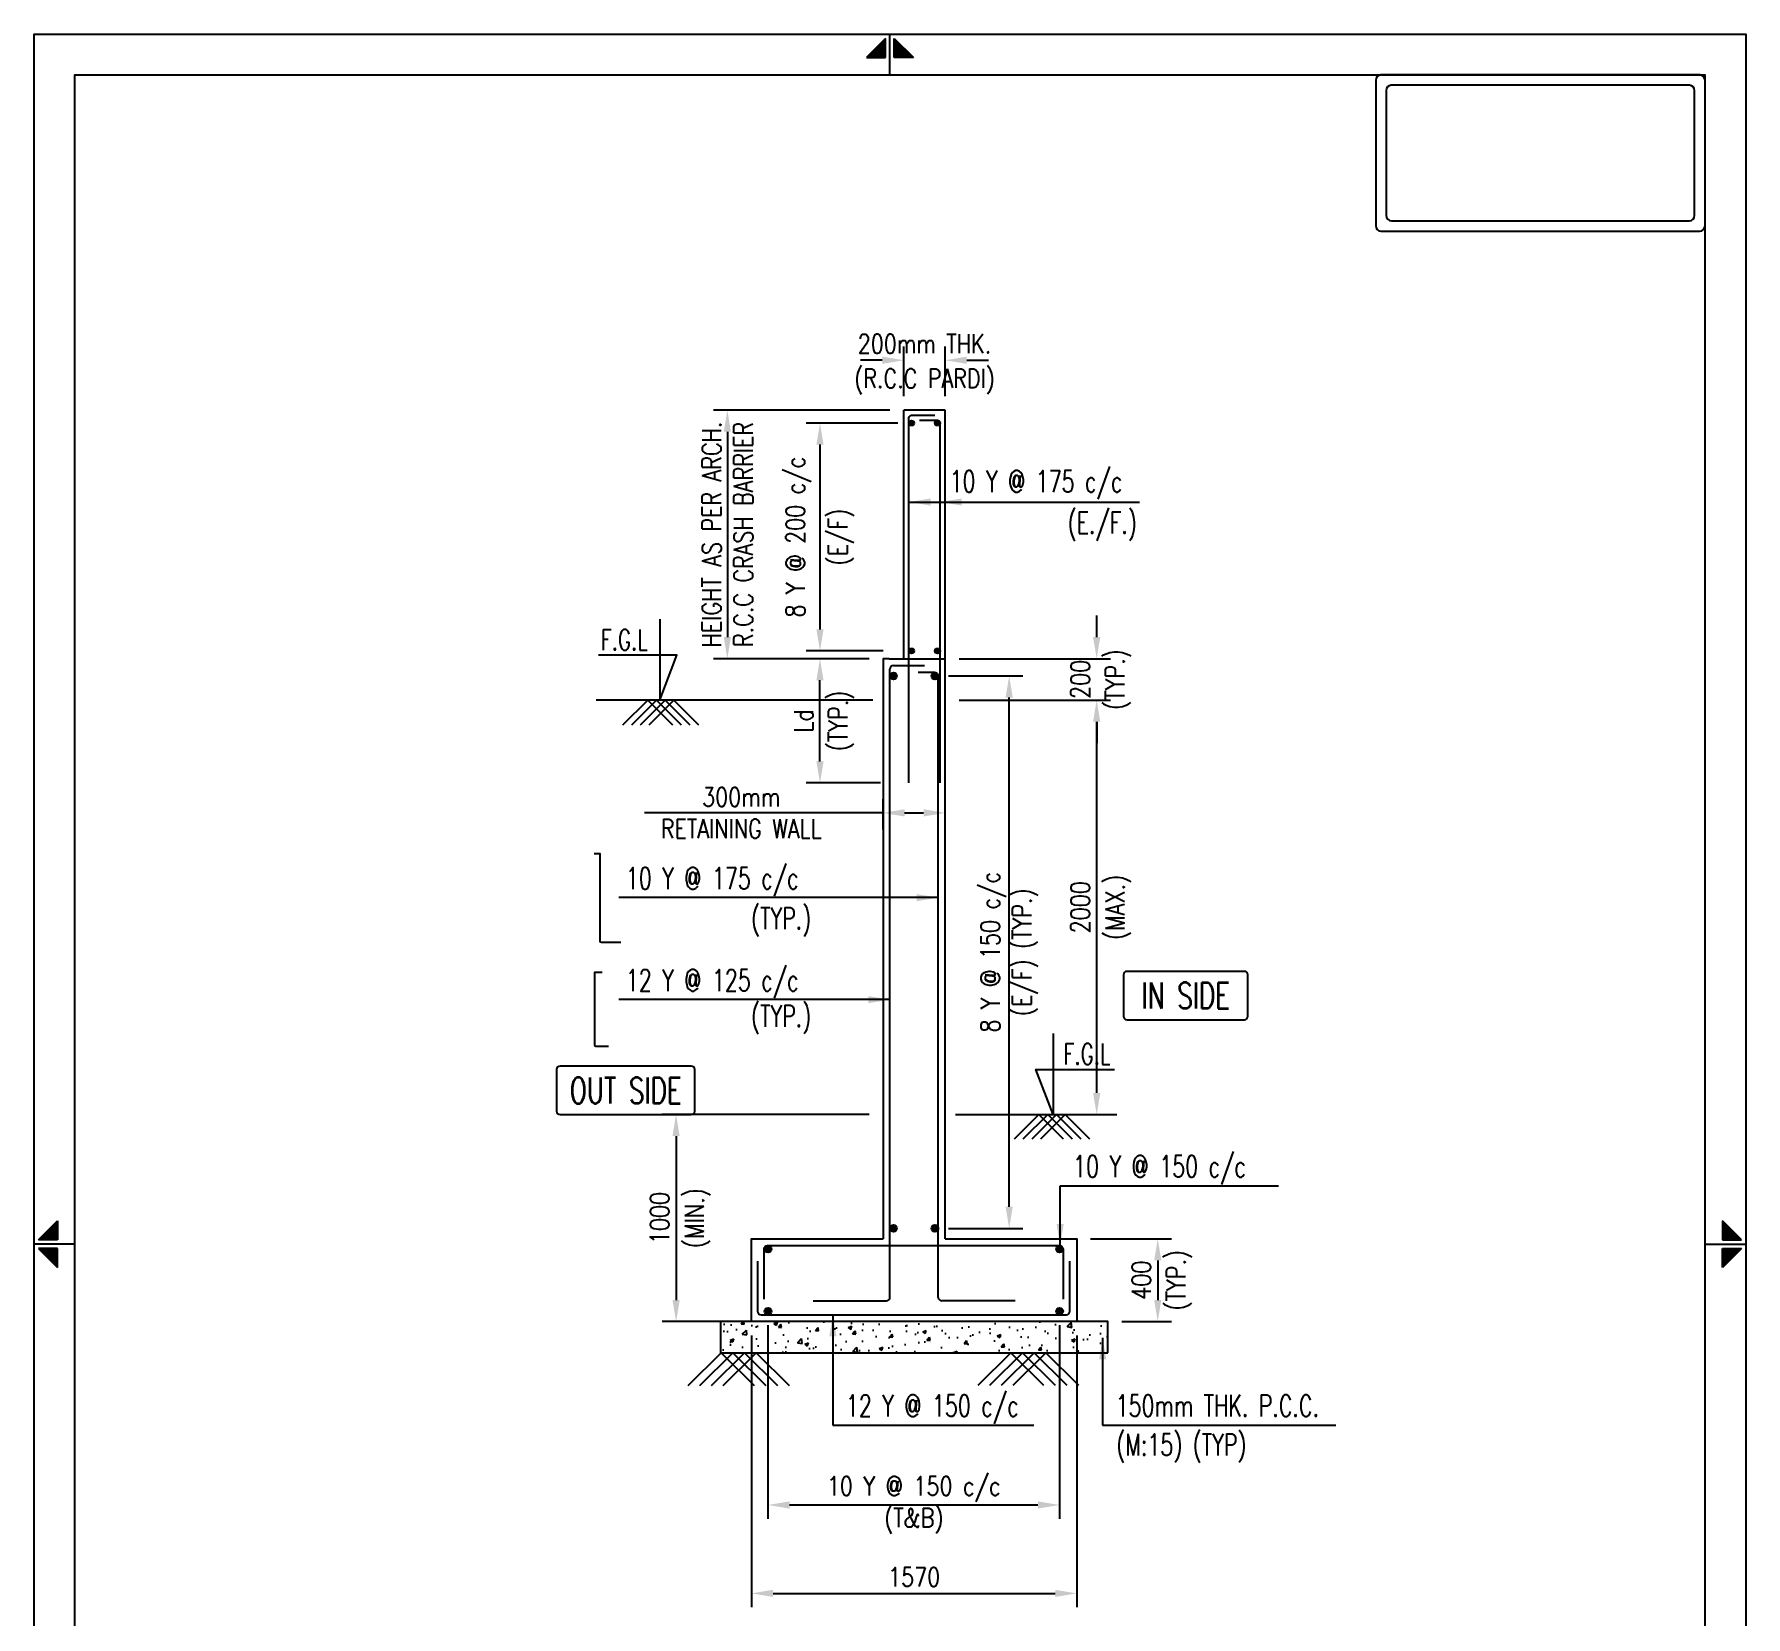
# Model space of a CAD drawing. Extents: x 345615 to 1272425, y -526289 to -156124.
# Drawn here: x 709867 to 734645, y -467106 to -444188 of the extents above; entities that cross this region are included whole.
import ezdxf
from ezdxf.enums import TextEntityAlignment as Align

# ---------------------------------------------------------------- set-up
doc = ezdxf.new("R2010")
doc.units = 0
doc.header["$LTSCALE"] = 500
doc.header["$MEASUREMENT"] = 0
doc.header["$PDMODE"] = 35
doc.header["$PDSIZE"] = -15
doc.linetypes.add('HIDDEN2', pattern=[0.1875, 0.125, -0.0625])
doc.layers.get('DEFPOINTS').update_dxf_attribs({"color": 4})
for name, color, linetype in [('NO. BEAM', 3, 'Continuous'), ('PNA', 10, 'Continuous'), ('S-BEAM INNER', 4, 'HIDDEN2'), ('S-BEAM OUTER', 4, 'Continuous'), ('S-CONCRET LINE', 4, 'Continuous'), ('S-DIM-1', 5, 'Continuous'), ('S-DROP PANNEL', 3, 'Continuous'), ('S-FOOTING', 4, 'Continuous'), ('S-LEVEL SECTION', 3, 'Continuous'), ('S-PCC', 9, 'Continuous'), ('S-REINFORCEMENT', 6, 'Continuous'), ('S-RETAINING WALL', 6, 'Continuous'), ('S-TEXT-1', 4, 'Continuous'), ('SCHEDULE LINE-1', 7, 'Continuous'), ('TEXT', 4, 'Continuous'), ('TEXT (SHEET)', 4, 'Continuous'), ('TITLE', 4, 'Continuous')]:
    doc.layers.add(name, color=color, linetype=linetype)
doc.styles.add('ROMANS', font='simplex.shx', dxfattribs={"width": 0.8, "height": 275, "bigfont": 'bigfont.shx'})
doc.dimstyles.new('dim100', dxfattribs={"dimtxt": 250, "dimasz": 250, "dimexe": 200, "dimexo": 200, "dimgap": 100, "dimtad": 1, "dimdec": 0, "dimzin": 0, "dimdsep": 46, "dimtxsty": 'ROMANS', "dimcen": 0, "dimclrd": 5, "dimclre": 5, "dimclrt": 4, "dimadec": 0, "dimazin": 0, "dimtfac": 1, "dimtdec": 0, "dimtix": 1, "dimtofl": 0, "dimtmove": 2, "dimatfit": 3, "dimfxl": 0, "dimtolj": 1, "dimtzin": 0, "dimlwd": -1, "dimlwe": -1, "dimarcsym": 0})
doc.dimstyles.new('dim25', dxfattribs={"dimtxt": 250, "dimasz": 250, "dimexe": 200, "dimexo": 200, "dimgap": 100, "dimtad": 1, "dimdec": 0, "dimlfac": 0.25, "dimzin": 0, "dimdsep": 46, "dimtxsty": 'ROMANS', "dimcen": 0, "dimclrd": 5, "dimclre": 5, "dimclrt": 4, "dimadec": 0, "dimazin": 0, "dimtfac": 1, "dimtdec": 0, "dimtix": 1, "dimtofl": 0, "dimtmove": 2, "dimatfit": 3, "dimfxl": 0, "dimtolj": 1, "dimtzin": 0, "dimlwd": -1, "dimlwe": -1, "dimarcsym": 0})
doc.dimstyles.new('dim33.33', dxfattribs={"dimtxt": 250, "dimasz": 250, "dimexe": 200, "dimexo": 200, "dimgap": 100, "dimtad": 1, "dimdec": 0, "dimlfac": 0.333331, "dimzin": 0, "dimdsep": 46, "dimtxsty": 'ROMANS', "dimcen": 0, "dimclrd": 5, "dimclre": 5, "dimclrt": 4, "dimadec": 0, "dimazin": 0, "dimtfac": 1, "dimtdec": 0, "dimtix": 1, "dimtofl": 0, "dimtmove": 2, "dimatfit": 3, "dimfxl": 0, "dimtolj": 1, "dimtzin": 0, "dimlwd": -1, "dimlwe": -1, "dimarcsym": 0})

# ---------------------------------------------------------------- blocks, each defined once
blk = doc.blocks.new('MID')
at = {"layer": 'TEXT'}
for p, q in [((8.94, 1.07), (4.27, 5.74)), ((4.27, 5.74), (4.27, 1.07)), ((0, 0), (10, 0)), ((4.27, 1.07), (8.94, 1.07)), ((8.94, -1.07), (4.27, -5.74)), ((4.27, -1.07), (8.94, -1.07)), ((4.27, -5.74), (4.27, -1.07))]:
    blk.add_line(p, q, dxfattribs=at)
for points in [[(4.27, 5.74), (8.94, 1.07), (4.27, 1.07)], [(4.27, -5.74), (8.94, -1.07), (4.27, -1.07)]]:
    blk.add_solid(points, dxfattribs=at)
blk = doc.blocks.new('A4')
at = {"layer": 'PNA', "color": 4}
blk.add_lwpolyline([(261008, -3862), (241268, -3862), (241268, 24056), (261008, 24056)], close=True, dxfattribs=at)
at = {"layer": 'PNA', "color": 3}
blk.add_lwpolyline([(260538, -3392), (241738, -3392), (241738, 23586), (260538, 23586)], close=True, dxfattribs=at)
at = {"layer": 'TEXT (SHEET)', "color": 4, "xscale": -46.99999999999999, "yscale": 46.99999999999999, "zscale": 46.99999999999999, "rotation": 270}
blk.add_blockref('MID', (251138, 23586), dxfattribs=at)
at = {"layer": 'TEXT (SHEET)', "color": 4, "yscale": 46.99999999999999, "zscale": 46.99999999999999}
for p, xscale in [((241738, 10097), -46.99999999999999), ((260538, 10097), 46.99999999999999)]:
    blk.add_blockref('MID', p, dxfattribs=dict(at, xscale=xscale))
blk = doc.blocks.new('*D678')
at = {"layer": 'DEFPOINTS', "color": 0}
for p in [(723055, -455464), (722155, -455907), (723055, -455907)]:
    blk.add_point(p, dxfattribs=at)
at = {"layer": 'S-DIM-1', "color": 5}
for p, q in [((722155, -455707), (722155, -455264)), ((723055, -455707), (723055, -455264))]:
    blk.add_line(p, q, dxfattribs=at)
at = {"layer": 'S-DIM-1', "color": 5, "lineweight": -3}
for p, q in [((722155, -455464), (718700, -455464)), ((722468, -455464), (722743, -455464))]:
    blk.add_line(p, q, dxfattribs=at)
at = {"layer": 'S-DIM-1', "color": 5}
for points in [[(722468, -455412), (722468, -455516), (722155, -455464)], [(722743, -455516), (722743, -455412), (723055, -455464)]]:
    blk.add_solid(points, dxfattribs=at)
at = {"layer": 'S-DIM-1', "color": 4, "insert": (720102, -455464), "char_height": 275, "attachment_point": 5, "style": 'ROMANS'}
blk.add_mtext('\\A1;{300mm\\PRETAINING WALL}', dxfattribs=at)
blk = doc.blocks.new('*D679')
at = {"layer": 'DEFPOINTS', "color": 0}
for p in [(720489, -462681), (724710, -462681), (724710, -465487)]:
    blk.add_point(p, dxfattribs=at)
at = {"layer": 'S-DIM-1', "color": 5}
for p, q in [((720489, -462881), (720489, -465687)), ((724710, -462881), (724710, -465687)), ((720801, -465487), (724398, -465487))]:
    blk.add_line(p, q, dxfattribs=at)
for points in [[(720801, -465435), (720801, -465539), (720489, -465487)], [(724398, -465539), (724398, -465435), (724710, -465487)]]:
    blk.add_solid(points, dxfattribs=at)
at = {"layer": 'S-DIM-1', "color": 4, "insert": (722600, -465487), "char_height": 275, "attachment_point": 5, "style": 'ROMANS'}
blk.add_mtext('\\A1;{10 Y @ 150 c/c\\P(T&B)}', dxfattribs=at)
blk = doc.blocks.new('*D680')
at = {"layer": 'DEFPOINTS', "color": 0}
for p in [(722568, -449819), (721242, -453119), (722358, -453119)]:
    blk.add_point(p, dxfattribs=at)
at = {"layer": 'S-DIM-1', "color": 5}
for p, q in [((722368, -449819), (721042, -449819)), ((721242, -450131), (721242, -452806)), ((722158, -453119), (721042, -453119))]:
    blk.add_line(p, q, dxfattribs=at)
for points in [[(721294, -450131), (721190, -450131), (721242, -449819)], [(721190, -452806), (721294, -452806), (721242, -453119)]]:
    blk.add_solid(points, dxfattribs=at)
at = {"layer": 'S-DIM-1', "color": 4, "char_height": 275, "attachment_point": 5, "rotation": 90, "style": 'ROMANS'}
for s, insert in [('\\A1;8 Y @ 200 c/c', (720932, -451469)), ('(E/F)', (721551, -451469))]:
    blk.add_mtext(s, dxfattribs=dict(at, insert=insert))
blk = doc.blocks.new('*D681')
at = {"layer": 'DEFPOINTS', "color": 0}
for p in [(722455, -449631), (719901, -453231), (722155, -453231)]:
    blk.add_point(p, dxfattribs=at)
at = {"layer": 'S-DIM-1', "color": 5}
for p, q in [((722255, -449631), (719701, -449631)), ((719901, -449944), (719901, -452919)), ((721955, -453231), (719701, -453231))]:
    blk.add_line(p, q, dxfattribs=at)
for points in [[(719953, -449944), (719849, -449944), (719901, -449631)], [(719849, -452919), (719953, -452919), (719901, -453231)]]:
    blk.add_solid(points, dxfattribs=at)
at = {"layer": 'S-DIM-1', "color": 4, "insert": (719901, -451431), "char_height": 275, "attachment_point": 5, "rotation": 90, "style": 'ROMANS'}
blk.add_mtext('\\A1;{HEIGHT AS PER ARCH.\\PR.C.C CRASH BARRIER}', dxfattribs=at)
blk = doc.blocks.new('*D682')
at = {"layer": 'DEFPOINTS', "color": 0}
for p in [(721242, -453231), (722155, -453231), (722320, -455031)]:
    blk.add_point(p, dxfattribs=at)
at = {"layer": 'S-DIM-1', "color": 5}
for p, q in [((721955, -453231), (721042, -453231)), ((721242, -454719), (721242, -453544)), ((722120, -455031), (721042, -455031))]:
    blk.add_line(p, q, dxfattribs=at)
for points in [[(721294, -453544), (721190, -453544), (721242, -453231)], [(721190, -454719), (721294, -454719), (721242, -455031)]]:
    blk.add_solid(points, dxfattribs=at)
at = {"layer": 'S-DIM-1', "color": 4, "char_height": 275, "attachment_point": 5, "rotation": 90, "style": 'ROMANS'}
for s, insert in [('(TYP.)}', (721551, -454131)), ('\\A1;{Ld', (721004, -454131))]:
    blk.add_mtext(s, dxfattribs=dict(at, insert=insert))
blk = doc.blocks.new('*D683')
at = {"layer": 'DEFPOINTS', "color": 0}
for p in [(722455, -448909), (722455, -449631), (723055, -449631)]:
    blk.add_point(p, dxfattribs=at)
at = {"layer": 'S-DIM-1', "color": 5}
for p, q in [((722455, -449431), (722455, -448709)), ((723055, -449431), (723055, -448709)), ((722143, -448909), (721830, -448909)), ((723368, -448909), (723680, -448909))]:
    blk.add_line(p, q, dxfattribs=at)
for points in [[(722143, -448961), (722143, -448857), (722455, -448909)], [(723368, -448857), (723368, -448961), (723055, -448909)]]:
    blk.add_solid(points, dxfattribs=at)
at = {"layer": 'S-DIM-1', "color": 4, "char_height": 275, "attachment_point": 5, "style": 'ROMANS'}
for s, insert in [('\\A1;{200mm THK.', (722755, -448671)), ('(R.C.C PARDI)}', (722755, -449218))]:
    blk.add_mtext(s, dxfattribs=dict(at, insert=insert))
blk = doc.blocks.new('*D684')
at = {"layer": 'DEFPOINTS', "color": 0}
for p in [(720250, -462831), (724960, -462831), (724960, -466767)]:
    blk.add_point(p, dxfattribs=at)
at = {"layer": 'S-DIM-1', "color": 5}
for p, q in [((720250, -463031), (720250, -466967)), ((724960, -463031), (724960, -466967)), ((720563, -466767), (724648, -466767))]:
    blk.add_line(p, q, dxfattribs=at)
for points in [[(720563, -466715), (720563, -466819), (720250, -466767)], [(724648, -466819), (724648, -466715), (724960, -466767)]]:
    blk.add_solid(points, dxfattribs=at)
at = {"layer": 'S-DIM-1', "color": 4, "insert": (722605, -466529), "char_height": 275, "attachment_point": 5, "style": 'ROMANS'}
blk.add_mtext('\\A1;1570', dxfattribs=at)
blk = doc.blocks.new('*D685')
at = {"layer": 'DEFPOINTS', "color": 0}
for p in [(723055, -453231), (723055, -453831), (725248, -453831)]:
    blk.add_point(p, dxfattribs=at)
at = {"layer": 'S-DIM-1', "color": 5}
for p, q in [((725248, -452919), (725248, -452606)), ((723255, -453231), (725448, -453231)), ((723255, -453831), (725448, -453831)), ((725248, -454144), (725248, -454456))]:
    blk.add_line(p, q, dxfattribs=at)
for points in [[(725195, -452919), (725300, -452919), (725248, -453231)], [(725300, -454144), (725195, -454144), (725248, -453831)]]:
    blk.add_solid(points, dxfattribs=at)
at = {"layer": 'S-DIM-1', "color": 4, "char_height": 275, "attachment_point": 5, "rotation": 90, "style": 'ROMANS'}
for s, insert in [('(TYP.)}', (725557, -453531)), ('\\A1;{200', (725010, -453531))]:
    blk.add_mtext(s, dxfattribs=dict(at, insert=insert))
blk = doc.blocks.new('*D686')
at = {"layer": 'DEFPOINTS', "color": 0}
for p in [(722905, -453481), (723981, -453481), (722905, -461481)]:
    blk.add_point(p, dxfattribs=at)
at = {"layer": 'S-DIM-1', "color": 5}
for p, q in [((723105, -453481), (724181, -453481)), ((723981, -461169), (723981, -453794)), ((723105, -461481), (724181, -461481))]:
    blk.add_line(p, q, dxfattribs=at)
for points in [[(724033, -453794), (723929, -453794), (723981, -453481)], [(723929, -461169), (724033, -461169), (723981, -461481)]]:
    blk.add_solid(points, dxfattribs=at)
at = {"layer": 'S-DIM-1', "color": 4, "insert": (723981, -457481), "char_height": 275, "attachment_point": 5, "rotation": 90, "style": 'ROMANS'}
blk.add_mtext('\\A1;8 Y @ 150 c/c\\P(E/F) (TYP.)', dxfattribs=at)
blk = doc.blocks.new('*D687')
at = {"layer": 'DEFPOINTS', "color": 0}
for p in [(722155, -459831), (719159, -462831), (721705, -462831)]:
    blk.add_point(p, dxfattribs=at)
at = {"layer": 'S-DIM-1', "color": 5}
for p, q in [((721955, -459831), (718959, -459831)), ((719159, -460144), (719159, -462519)), ((721505, -462831), (718959, -462831))]:
    blk.add_line(p, q, dxfattribs=at)
for points in [[(719211, -460144), (719107, -460144), (719159, -459831)], [(719107, -462519), (719211, -462519), (719159, -462831)]]:
    blk.add_solid(points, dxfattribs=at)
at = {"layer": 'S-DIM-1', "color": 4, "char_height": 275, "attachment_point": 5, "rotation": 90, "style": 'ROMANS'}
for s, insert in [('\\A1;1000', (718922, -461331)), ('(MIN.)', (719469, -461331))]:
    blk.add_mtext(s, dxfattribs=dict(at, insert=insert))
blk = doc.blocks.new('*D688')
at = {"layer": 'DEFPOINTS', "color": 0}
for p in [(723055, -453831), (725248, -453831), (723123, -459831)]:
    blk.add_point(p, dxfattribs=at)
at = {"layer": 'S-DIM-1', "color": 5}
for p, q in [((723255, -453831), (725448, -453831)), ((725248, -459519), (725248, -454144)), ((723323, -459831), (725448, -459831))]:
    blk.add_line(p, q, dxfattribs=at)
for points in [[(725300, -454144), (725195, -454144), (725248, -453831)], [(725195, -459519), (725300, -459519), (725248, -459831)]]:
    blk.add_solid(points, dxfattribs=at)
at = {"layer": 'S-DIM-1', "color": 4, "char_height": 275, "attachment_point": 5, "rotation": 90, "style": 'ROMANS'}
for s, insert in [('(MAX.)}', (725557, -456831)), ('\\A1;{2000', (725010, -456831))]:
    blk.add_mtext(s, dxfattribs=dict(at, insert=insert))
blk = doc.blocks.new('*D689')
at = {"layer": 'DEFPOINTS', "color": 0}
for p in [(724960, -461631), (725410, -462831), (726132, -462831)]:
    blk.add_point(p, dxfattribs=at)
at = {"layer": 'S-DIM-1', "color": 5}
for p, q in [((725160, -461631), (726332, -461631)), ((726132, -461944), (726132, -462519)), ((725610, -462831), (726332, -462831))]:
    blk.add_line(p, q, dxfattribs=at)
for points in [[(726184, -461944), (726080, -461944), (726132, -461631)], [(726080, -462519), (726184, -462519), (726132, -462831)]]:
    blk.add_solid(points, dxfattribs=at)
at = {"layer": 'S-DIM-1', "color": 4, "char_height": 275, "attachment_point": 5, "rotation": 90, "style": 'ROMANS'}
for s, insert in [('(TYP.)}', (726441, -462231)), ('\\A1;{400', (725894, -462231))]:
    blk.add_mtext(s, dxfattribs=dict(at, insert=insert))

msp = doc.modelspace()

# ---------------------------------------------------------------- hatches: boundary and pattern name
at = {"layer": 'S-PCC', "linetype": 'ByBlock'}
h = msp.add_hatch(dxfattribs=at)
h.set_pattern_fill('AR-CONC,_O', color=8, scale=75)
h.set_pattern_definition([(50, (667372.65, -205709.95), (537.9451, -47.0641), [56.25, -618.75]), (355, (667372.65, -205709.95), (-104.0635, 564.1441), [45, -495]), (100.45144, (667417.5, -205713.9), (433.8816, 517.08), [47.8051, -525.8566]), (46.1842, (667372.65, -205559.95), (800.431, -124.1395), [84.375, -928.125]), (96.63564, (667439.35, -205570.3), (700.9965, 730.589), [71.7078, -788.7853]), (351.18416, (667372.65, -205559.95), (700.9965, 730.589), [67.5, -742.5]), (21, (667447.65, -205597.45), (447.6803, -301.9642), [56.25, -618.75]), (326, (667447.65, -205597.45), (182.4865, 543.8625), [45, -495]), (71.45144, (667484.96, -205622.6), (630.1668, 241.8984), [47.8051, -525.8566]), (37.5, (667372.65, -205709.95), (9.11989, 249.67039), [0, -489, 0, -502.5, 0, -496.875]), (7.5, (667372.65, -205709.95), (197.30215, 295.80878), [0, -286.5, 0, -477.75, 0, -189.375]), (327.5, (667205.4, -205709.95), (400.36683, -16.91615), [0, -187.5, 0, -585, 0, -776.25]), (317.5, (667130.4, -205709.95), (437.38963, 75.07874), [0, -243.75, 0, -388.5, 0, -551.25])])
h.paths.add_polyline_path([(719800.384, -462831.08), (719800.384, -463281.08), (725410.384, -463281.08), (725410.384, -462831.08)])

# ---------------------------------------------------------------- linework, layer by layer
at = {"layer": 'NO. BEAM', "color": 7}
for points in [[(727386.319, -457759.176), (725686.319, -457759.176, 0.414213562), (725636.319, -457809.176), (725636.319, -458409.176, 0.414213562), (725686.319, -458459.176), (727386.319, -458459.176, 0.414213562), (727436.319, -458409.176), (727436.319, -457809.176, 0.414213562)], [(719379.171, -459132.749), (717479.171, -459132.749, 0.414213562), (717429.171, -459182.749), (717429.171, -459782.749, 0.414213562), (717479.171, -459832.749), (719379.171, -459832.749, 0.414213562), (719429.171, -459782.749), (719429.171, -459182.749, 0.414213562)]]:
    msp.add_lwpolyline(points, format="xyb", close=True, dxfattribs=at)
at = {"layer": 'S-BEAM INNER', "color": 8, "ltscale": 1500, "elevation": -24.95}
msp.add_lwpolyline([(722245.384, -453231.08), (723055.384, -453231.08)], dxfattribs=at)
at = {"layer": 'S-BEAM OUTER', "ltscale": 2, "elevation": -24.95}
msp.add_lwpolyline([(722455.384, -453231.08), (722455.384, -449631.08)], dxfattribs=at)
at = {"layer": 'S-CONCRET LINE'}
for p, q in [((723055.384, -449631.08, -24.95), (722455.384, -449631.08, -24.95)), ((723055.384, -453231.08, -24.95), (723055.384, -449631.08, -24.95))]:
    msp.add_line(p, q, dxfattribs=at)
at = {"layer": 'S-FOOTING', "elevation": -24.95}
for points in [[(720250.384, -462831.08), (720250.384, -461631.08), (722155.384, -461631.08)], [(723055.384, -461631.08), (724960.384, -461631.08), (724960.384, -462831.08), (720250.384, -462831.08)]]:
    msp.add_lwpolyline(points, dxfattribs=at)
at = {"layer": 'S-LEVEL SECTION'}
for p, q in [((722005.384, -453831.08, -24.95), (718000.151, -453831.08)), ((723205.384, -459831.08, -24.95), (725539.338, -459831.08))]:
    msp.add_line(p, q, dxfattribs=at)
for points in [[(718922.004, -452660.681), (718922.004, -453831.08), (719172.004, -453181.08), (718034.407, -453181.08)], [(724617.485, -458660.681), (724617.485, -459831.08), (724367.485, -459181.08), (725505.082, -459181.08)]]:
    msp.add_lwpolyline(points, dxfattribs=at)
at = {"layer": 'S-PCC', "color": 8}
for points in [[(718389.901, -454189.053), (718747.874, -453831.08), (719105.846, -454189.053)], [(718516.463, -454189.053), (718874.436, -453831.08), (719232.409, -454189.053)], [(718643.026, -454189.053), (719000.999, -453831.08), (719358.971, -454189.053)], [(718769.588, -454189.053), (719127.561, -453831.08), (719485.534, -454189.053)], [(724769.901, -460189.053), (724411.928, -459831.08), (724053.955, -460189.053)], [(724896.463, -460189.053), (724538.491, -459831.08), (724180.518, -460189.053)], [(725023.026, -460189.053), (724665.053, -459831.08), (724307.08, -460189.053)], [(725149.588, -460189.053), (724791.616, -459831.08), (724433.643, -460189.053)]]:
    msp.add_lwpolyline(points, dxfattribs=at)
at = {"layer": 'S-PCC', "color": 8, "linetype": 'ByBlock', "elevation": -24.95}
msp.add_lwpolyline([(725410.384, -463281.08), (725410.384, -462831.08), (719800.384, -462831.08), (719800.384, -463281.08)], close=True, dxfattribs=at)
at = {"layer": 'S-PCC', "color": 8, "elevation": -24.95}
for points in [[(719334.691, -463758.377), (719811.988, -463281.08), (720289.285, -463758.377)], [(719503.441, -463758.377), (719980.738, -463281.08), (720458.035, -463758.377)], [(719672.191, -463758.377), (720149.488, -463281.08), (720626.785, -463758.377)], [(719840.941, -463758.377), (720318.238, -463281.08), (720795.535, -463758.377)], [(724481.431, -463758.377), (724004.134, -463281.08), (723526.837, -463758.377)], [(724650.181, -463758.377), (724172.884, -463281.08), (723695.587, -463758.377)], [(724818.931, -463758.377), (724341.634, -463281.08), (723864.337, -463758.377)], [(724987.681, -463758.377), (724510.384, -463281.08), (724033.087, -463758.377)]]:
    msp.add_lwpolyline(points, dxfattribs=at)
at = {"layer": 'S-REINFORCEMENT', "color": 5}
for p, q in [((722255.384, -462481.08, -24.95), (722255.384, -453381.08, -24.95)), ((722305.384, -453331.08, -24.95), (722755.384, -453331.08, -24.95)), ((722905.384, -453431.08, -24.95), (722665.384, -453431.08, -24.95)), ((722955.384, -462481.08, -24.95), (722955.384, -453481.08, -24.95)), ((721145.384, -462531.08, -24.95), (722205.384, -462531.08, -24.95)), ((724065.384, -462531.08, -24.95), (723005.384, -462531.08, -24.95))]:
    msp.add_line(p, q, dxfattribs=at)
for points, elevation in [([(722530.384, -455031.08), (722530.384, -449743.58, -0.414213562), (722567.884, -449706.08), (722905.384, -449706.08)], -24.95), ([(722980.384, -455031.08), (722980.384, -449818.58, 0.414213562), (722942.884, -449781.08), (722680.384, -449781.08)], -24.95), ([(718360.786, -457341.71), (718077.452, -457341.71, -0.414213562), (718060.786, -457325.043), (718060.786, -456058.376), (717973.262, -456058.376)], -1024321.052), ([(718087.986, -457777.238), (717979.5, -457777.238), (717979.5, -458827.238, 0.414213562), (717996.166, -458843.905), (718179.5, -458843.905)], -24.95), ([(720432.282, -462506.08), (720432.282, -461781.08, -0.414213562), (720482.282, -461731.08), (724710.384, -461731.08, -0.414213562), (724760.384, -461781.08), (724760.384, -462506.08)], -24.95), ([(720338.69, -461956.08), (720338.69, -462681.08, 0.414213562), (720388.69, -462731.08), (724810.384, -462731.08, 0.414213562), (724860.384, -462681.08), (724860.384, -461956.08)], -24.95)]:
    msp.add_lwpolyline(points, format="xyb", dxfattribs=dict(at, elevation=elevation))
for points, const_width, elevation in [([(722549.134, -449818.58, -1), (722586.634, -449818.58, -1)], 37.5, -106592.514), ([(722961.634, -449818.58, 1), (722924.134, -449818.58, 1)], 37.5, -106592.514), ([(722549.134, -453118.58, 1), (722586.634, -453118.58, 1)], 37.5, -106592.514), ([(722961.634, -453118.58, -1), (722924.134, -453118.58, -1)], 37.5, -106592.514), ([(722305.384, -453456.08, -1), (722305.384, -453506.08, -1)], 50, -24.95), ([(722905.384, -453456.08, 1), (722905.384, -453506.08, 1)], 50, -24.95), ([(722305.384, -461506.08, 1), (722305.384, -461456.08, 1)], 50, -17444.192), ([(722905.384, -461506.08, -1), (722905.384, -461456.08, -1)], 50, -24.95), ([(720489.527, -461756.08, -1), (720489.527, -461806.08, -1)], 50, -36297.515), ([(724710.384, -461756.08, 1), (724710.384, -461806.08, 1)], 50, -36297.515), ([(720489.527, -462706.08, 1), (720489.527, -462656.08, 1)], 50, -36297.515), ([(724710.384, -462706.08, -1), (724710.384, -462656.08, -1)], 50, -36297.515)]:
    msp.add_lwpolyline(points, format="xyb", close=True, dxfattribs=dict(at, const_width=const_width, elevation=elevation))
for centre, radius in [((722567.884, -449818.58, -24.95), 37.5), ((722942.884, -449818.58, -24.95), 37.5), ((722567.884, -453118.58, -24.95), 37.5), ((722942.884, -453118.58, -24.95), 37.5), ((722305.384, -453481.08, 17394.292), 50), ((722905.384, -453481.08, 17394.292), 50), ((722305.384, -461481.08, -24.95), 50), ((722905.384, -461481.08, 17394.292), 50), ((720489.527, -461781.08, -24.95), 50), ((724710.384, -461781.08, -24.95), 50), ((720489.527, -462681.08, -24.95), 50), ((724710.384, -462681.08, -24.95), 50)]:
    msp.add_circle(centre, radius, dxfattribs=at)
for centre, start, end in [((722305.384, -453381.08, -24.95), 90, 180), ((722905.384, -453481.08, -24.95), 0, 90), ((722205.384, -462481.08, -24.95), 270, 0), ((723005.384, -462481.08, -24.95), 180, 270)]:
    msp.add_arc(centre, 50, start, end, dxfattribs=at)
at = {"layer": 'S-RETAINING WALL', "color": 4, "ltscale": 2500, "elevation": -24.95}
for points in [[(722245.384, -453231.08), (722155.384, -453231.08), (722155.384, -461631.08)], [(723055.384, -461631.08), (723055.384, -453231.08)]]:
    msp.add_lwpolyline(points, dxfattribs=at)
at = {"layer": 'SCHEDULE LINE-1', "color": 2}
for points in [[(729288.382, -444852.515), (729288.382, -446964.516, 0.414213562), (729363.382, -447039.516), (733979.883, -447039.516, 0.414213562), (734054.883, -446964.516), (734054.883, -444852.515, 0.414213562), (733979.883, -444777.515), (729363.382, -444777.515, 0.414213562)], [(729438.382, -445002.515), (729438.382, -446809.516, 0.414213562), (729518.382, -446889.516), (733829.883, -446889.516, 0.414213562), (733904.883, -446814.516), (733904.883, -445002.515, 0.414213562), (733829.883, -444927.515), (729513.382, -444927.515, 0.414213562)]]:
    msp.add_lwpolyline(points, format="xyb", close=True, dxfattribs=at)

# ---------------------------------------------------------------- block references
at = {"xscale": 1.25523012566191, "yscale": 1.25523012566191, "zscale": 1.25523012566191}
msp.add_blockref('A4', (407019.224, -474383.882), dxfattribs=at)

# ---------------------------------------------------------------- texts
at = {"layer": 'S-LEVEL SECTION', "style": 'ROMANS', "width": 0.7}
for p in [(718065.992, -452956.08), (724763.498, -458956.08)]:
    msp.add_text('F.G.L', height=300, dxfattribs=at).set_placement(p, align=Align.MIDDLE_LEFT)
at = {"layer": 'S-TEXT-1', "style": 'ROMANS', "width": 0.7}
for s, p in [('10 Y @ 175 c/c', (723118.679, -450662.274, -24.95)), ('(E./F.)', (724827.012, -451262.274, -24.95)), ('10 Y @ 175 c/c', (718430.838, -456410.46, -24.95)), ('(TYP.)', (720243.338, -456991.71, -1024321.052)), ('12 Y @ 125 c/c', (718430.838, -457887.366, -24.95)), ('(TYP.)', (720243.338, -458405.223, -24.95)), ('10 Y @ 150 c/c', (724906.691, -460583.549, -12.885)), ('12 Y @ 150 c/c', (721616.416, -464049.83, -12.885)), ('150mm THK. P.C.C.', (725521.916, -464049.83, -12.885)), ('(M:15) (TYP)', (725531.534, -464612.33, -12.885))]:
    msp.add_text(s, height=312.5, dxfattribs=at).set_placement(p, align=Align.MIDDLE_LEFT)
at = {"layer": 'TITLE', "color": 2, "style": 'ROMANS', "width": 0.7}
for s, p in [('IN SIDE', (726536.319, -458109.176, -24.95)), ('OUT SIDE', (718429.171, -459482.749, -24.95))]:
    msp.add_text(s, height=375, dxfattribs=at).set_placement(p, align=Align.MIDDLE_CENTER)

# ---------------------------------------------------------------- dimensions: what is measured, and where the dimension line sits
at = {"layer": 'S-DIM-1'}
dim = msp.add_linear_dim(base=(722455.384, -448908.694, -24.95), p1=(723055.384, -449631.08, -24.95), p2=(722455.384, -449631.08, -24.95), text='{<>mm THK.\\X(R.C.C PARDI)}', dimstyle='dim33.33', override={"dimtxt": 312.5, "dimasz": 312.5, "dimtmove": 0}, dxfattribs=at)
dim.commit()
dim.dimension.update_dxf_attribs({"geometry": '*D683', "text_midpoint": (722755.384, -448908.694, -24.95)})
for base, p1, p2, angle, text, override, picture, middle in [((719900.605, -453231.08, -24.95), (722455.384, -449631.08, -24.95), (722155.384, -453231.08, -24.95), 90, '{HEIGHT AS PER ARCH.\\XR.C.C CRASH BARRIER}', {"dimtxt": 312.5, "dimasz": 312.5, "dimtmove": 0}, '*D681', (719900.605, -451431.08, -24.95)), ((723981.156, -453481.08, -24.95), (722905.384, -461481.08, -24.95), (722905.384, -453481.08, -24.95), 90, '8 Y @ 150 c/c\\X(E/F) (TYP.)', {"dimtxt": 312.5, "dimasz": 312.5, "dimtxsty": 'ROMANS', "dimtmove": 0}, '*D686', (723981.156, -457481.08, -24.95)), ((724710.384, -465486.672, -36297.515), (720488.968, -462681.08, -36322.509), (724710.384, -462681.08, -36297.515), 180, '{10 Y @ 150 c/c\\X(T&B)}', {"dimtxt": 312.5, "dimasz": 312.5, "dimtxsty": 'ROMANS', "dimtmove": 0}, '*D679', (722599.676, -465486.672, -36297.515))]:
    dim = msp.add_linear_dim(base=base, p1=p1, p2=p2, angle=angle, text=text, dimstyle='dim33.33', override=override, dxfattribs=at)
    dim.commit()
    dim.dimension.update_dxf_attribs({"geometry": picture, "text_midpoint": middle, "dimtype": 160})
for base, p1, p2, angle, text, override, picture, middle in [((721241.605, -453118.58, -106592.514), (722567.884, -449818.58, -106592.514), (722357.884, -453118.58, -106592.514), 90, '8 Y @ 200 c/c\\X (E/F)', {"dimtxt": 312.5, "dimasz": 312.5, "dimtxsty": 'ROMANS', "dimtmove": 0}, '*D680', (721241.605, -451468.58, -106592.514)), ((725247.517, -453831.08, -24.95), (723055.384, -453231.08, -24.95), (723055.384, -453831.08, -24.95), 90, '{<>\\X(TYP.)}', {"dimtxt": 312.5, "dimasz": 312.5, "dimtmove": 0}, '*D685', (725247.517, -453531.08, -24.95)), ((721241.605, -453231.08, -24.95), (722320.384, -455031.08, -24.95), (722155.384, -453231.08, -24.95), 270, '{Ld\\X(TYP.)}', {"dimtxt": 312.5, "dimasz": 312.5, "dimtmove": 0}, '*D682', (721241.605, -454131.08, -24.95)), ((725247.517, -453831.08, -24.95), (723122.688, -459831.08, -24.95), (723055.384, -453831.08, -24.95), 270, '{<>\\X(MAX.)}', {"dimtxt": 312.5, "dimasz": 312.5, "dimtxsty": 'ROMANS', "dimtmove": 0}, '*D688', (725247.517, -456831.08, -24.95)), ((719159.241, -462831.08, -24.95), (722155.384, -459831.08, -24.95), (721705.384, -462831.08, -49.9), 90, '<>\\X(MIN.)', {"dimtxt": 312.5, "dimasz": 312.5, "dimtmove": 0}, '*D687', (719159.241, -461331.08, -24.95)), ((726131.895, -462831.08, -24.95), (724960.384, -461631.08, -24.95), (725410.384, -462831.08, -24.95), 90, '{<>\\X(TYP.)}', {"dimtxt": 312.5, "dimasz": 312.5, "dimtmove": 0}, '*D689', (726131.895, -462231.08, -24.95))]:
    dim = msp.add_linear_dim(base=base, p1=p1, p2=p2, angle=angle, text=text, dimstyle='dim33.33', override=override, dxfattribs=at)
    dim.commit()
    dim.dimension.update_dxf_attribs({"geometry": picture, "text_midpoint": middle})
dim = msp.add_linear_dim(base=(723055.384, -455464.168, -24.95), p1=(722155.384, -455907.106, -24.95), p2=(723055.384, -455907.106, -24.95), text='{<>mm\\XRETAINING WALL}', dimstyle='dim33.33', override={"dimtxt": 312.5, "dimasz": 312.5, "dimtxsty": 'ROMANS', "dimtofl": 1, "dimtmove": 0, "dimlwd": 65533}, dxfattribs=at)
dim.commit()
dim.dimension.update_dxf_attribs({"geometry": '*D678', "text_midpoint": (720102.259, -455464.168, -24.95), "dimtype": 160})
dim = msp.add_linear_dim(base=(724960.384, -466766.618, -24.95), p1=(720250.384, -462831.08, -24.95), p2=(724960.384, -462831.08, -24.95), dimstyle='dim33.33', override={"dimtxt": 312.5, "dimasz": 312.5, "dimtmove": 0}, dxfattribs=at)
dim.commit()
dim.dimension.update_dxf_attribs({"geometry": '*D684', "text_midpoint": (722605.384, -466529.118, -24.95)})

# ---------------------------------------------------------------- leaders
for points, dimstyle, override in [([(722530.384, -450962.274, -106592.514), (725868.679, -450962.274, -106592.514)], 'dim100', {"dimasz": 312.5, "dimgap": 100, "dimtad": 0}), ([(722980.384, -450962.274, -106592.514), (725868.679, -450962.274, -106592.514)], 'dim100', {"dimasz": 312.5, "dimgap": 100, "dimtad": 0}), ([(724719.191, -461731.08, -24.95), (724719.191, -460864.799, -24.95), (727879.956, -460864.799, -24.95)], 'dim25', {"dimasz": 312.5}), ([(721428.916, -462731.08, -24.95), (721428.916, -464331.08, -24.95), (724336.679, -464331.08, -24.95)], 'dim25', {"dimasz": 312.5}), ([(725334.416, -463064.975, -37.015), (725334.416, -464331.08, -37.015), (728711.196, -464331.08, -37.015)], 'dim25', {"dimasz": 312.5})]:
    msp.add_leader(points, dimstyle=dimstyle, override=override, dxfattribs=at)
at = {"layer": 'S-DROP PANNEL'}
for points in [[(722955.384, -456691.71, -1024321.052), (718331.218, -456691.71, -1024321.052)], [(722255.384, -458168.616, -1024321.052), (718331.218, -458168.616, -1024321.052)]]:
    msp.add_leader(points, dimstyle='dim100', override={"dimasz": 312.5, "dimtad": 0, "dimarcsym": 1}, dxfattribs=at)

doc.saveas('drawing.dxf')
